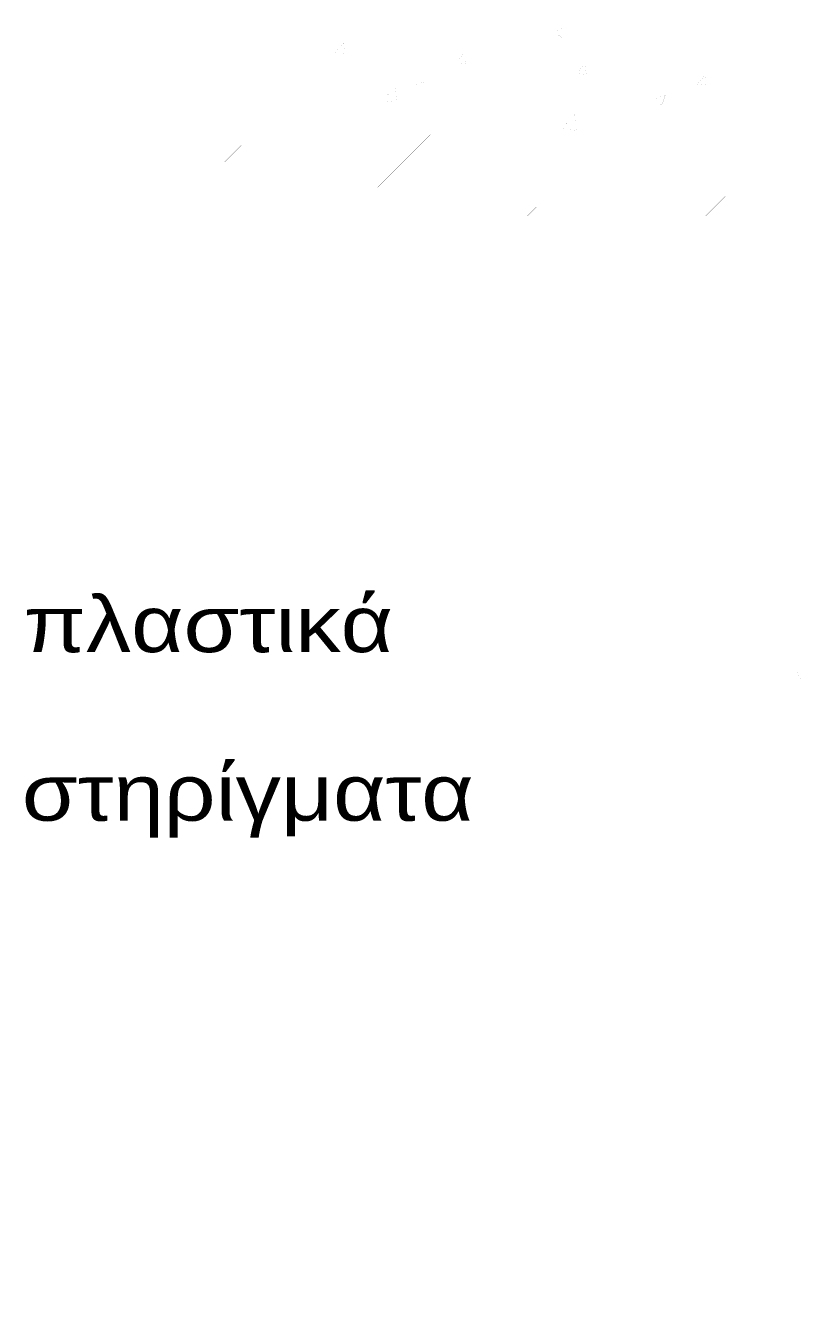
# Model space of a CAD drawing. Header units: millimetres. Extents: x -2171 to 1563, y -1758 to -1505.
# Drawn here: x 1364.038 to 1365.748, y -1601.806 to -1598.944 of the extents above; entities that cross this region are included whole.
import ezdxf

# ---------------------------------------------------------------- set-up
doc = ezdxf.new("R2010")
doc.units = ezdxf.units.MM
doc.linetypes.add('DOT', pattern=[0.025, 0, -0.025])
doc.layers.add('Tablet', color=150, linetype='Continuous', true_color=0x0180ff)
doc.styles.add('S2Arl419_b_1151_161', font='arial.ttf', dxfattribs={"width": 1.15091, "height": 0.041893})

msp = doc.modelspace()

# ---------------------------------------------------------------- linework, layer by layer
at = {"layer": 'Tablet', "color": 150, "linetype": 'DOT', "const_width": 0.000075}
msp.add_lwpolyline([(1364.4822, -1599.5935), (1364.4822, -1597.831)], dxfattribs=at)
at = {"layer": 'Tablet', "color": 8, "const_width": 0.000045}
for points in [[(1364.4822, -1598.6185), (1364.4822, -1599.181), (1366.7322, -1599.181), (1366.7322, -1601.806), (1368.6072, -1601.806), (1368.6072, -1599.181), (1370.8572, -1599.181)], [(1365.2411, -1598.9475), (1365.2148, -1598.9576)], [(1365.2335, -1598.9702), (1365.2148, -1598.9576)], [(1365.2411, -1598.9475), (1365.2335, -1598.9702)], [(1364.747, -1598.9822), (1364.7289, -1599.0037)], [(1364.747, -1598.9822), (1364.7514, -1599.0057)], [(1364.7514, -1599.0057), (1364.7289, -1599.0037)], [(1365.016, -1599.0057), (1364.9979, -1599.0273)], [(1365.0203, -1599.0292), (1364.9979, -1599.0273)], [(1365.016, -1599.0057), (1365.0203, -1599.0292)], [(1365.285, -1599.0292), (1365.2669, -1599.0508)], [(1365.285, -1599.0292), (1365.2893, -1599.0527)], [(1365.2893, -1599.0527), (1365.2669, -1599.0508)], [(1365.5539, -1599.0528), (1365.5359, -1599.0743)], [(1365.5539, -1599.0528), (1365.5583, -1599.0763)], [(1364.8627, -1599.0801), (1364.8335, -1599.1105)], [(1364.8627, -1599.0801), (1364.8668, -1599.1157)], [(1364.926, -1599.0685), (1364.8997, -1599.0786)], [(1364.9184, -1599.0911), (1364.8997, -1599.0786)], [(1364.926, -1599.0685), (1364.9184, -1599.0911)], [(1365.5583, -1599.0763), (1365.5359, -1599.0743)], [(1364.8668, -1599.1157), (1364.8335, -1599.1105)], [(1365.4649, -1599.0985), (1365.4387, -1599.1086)], [(1365.4573, -1599.1212), (1365.4387, -1599.1086)], [(1365.4649, -1599.0985), (1365.4573, -1599.1212)], [(1365.2629, -1599.1422), (1365.2337, -1599.1726)], [(1365.2629, -1599.1422), (1365.267, -1599.1778)], [(1365.267, -1599.1778), (1365.2337, -1599.1726)]]:
    msp.add_lwpolyline(points, dxfattribs=at)
at = {"layer": 'Tablet', "color": 7, "const_width": 0.00006}
msp.add_lwpolyline([(1366.9197, -1598.9935), (1364.4822, -1598.9935)], dxfattribs=at)
at = {"layer": 'Tablet', "color": 9, "const_width": 0.000045}
for points in [[(1364.5492, -1599.181), (1364.4822, -1599.248)], [(1364.6818, -1599.181), (1364.4943, -1599.3685)], [(1364.8144, -1599.181), (1364.6269, -1599.3685)], [(1364.9469, -1599.181), (1364.7594, -1599.3685)], [(1365.0795, -1599.181), (1364.892, -1599.3685)], [(1365.2121, -1599.181), (1365.0246, -1599.3685)], [(1365.3447, -1599.181), (1365.1572, -1599.3685)], [(1365.4773, -1599.181), (1365.2898, -1599.3685)], [(1365.6098, -1599.181), (1365.4223, -1599.3685)], [(1365.7424, -1599.181), (1365.5549, -1599.3685)], [(1365.875, -1599.181), (1365.6875, -1599.3685)]]:
    msp.add_lwpolyline(points, dxfattribs=at)
at = {"layer": 'Tablet', "color": 1, "const_width": 0.00006}
msp.add_lwpolyline([(1364.4822, -1599.3685), (1366.7322, -1599.3685), (1366.7322, -1599.181), (1364.4822, -1599.181)], close=True, dxfattribs=at)
at = {"layer": 'Tablet', "color": 86, "const_width": 0.000045}
msp.add_lwpolyline([(1365.4947, -1600.381), (1365.7572, -1600.381), (1366.3572, -1601.731), (1367.1447, -1601.731)], dxfattribs=at)

# ---------------------------------------------------------------- texts
at = {"color": 86, "style": 'S2Arl419_b_1151_161', "width": 1.15091}
for s, p in [('πλαστικά ', (1364.0332, -1600.3418)), ('στηρίγματα', (1364.0298, -1600.7179))]:
    msp.add_text(s, height=0.12568, dxfattribs=at).set_placement(p)

doc.saveas('drawing.dxf')
